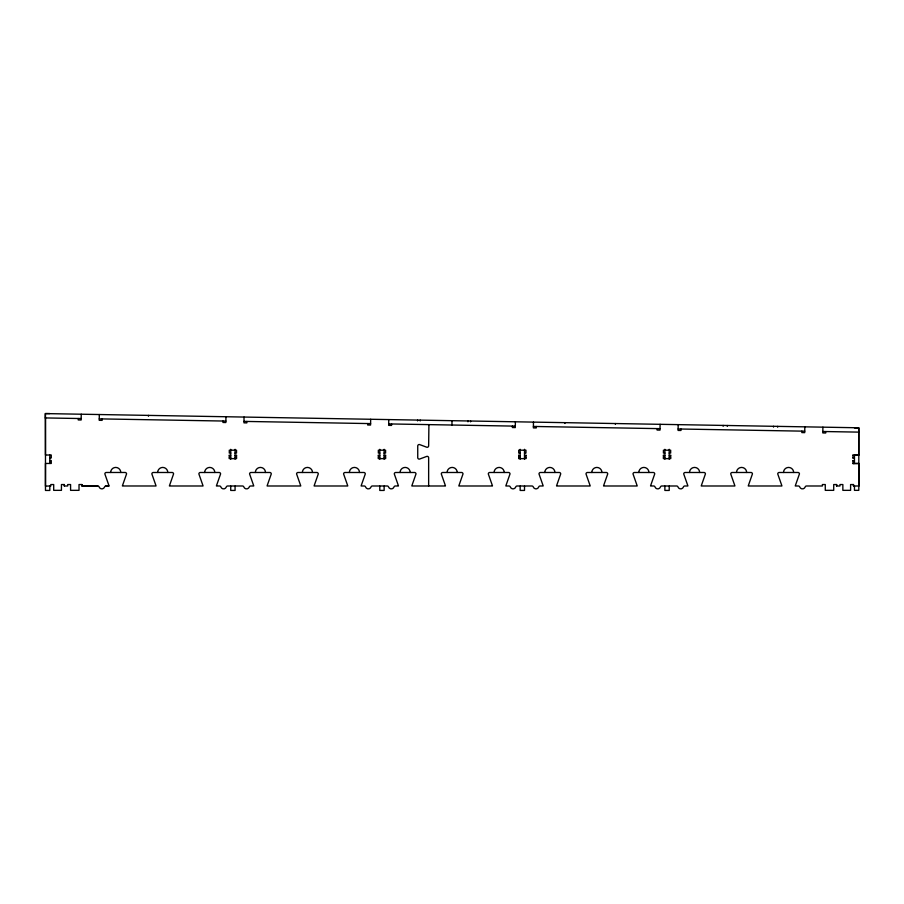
<?xml version="1.0" encoding="UTF-8"?>
<svg xmlns="http://www.w3.org/2000/svg" width="904" height="904" viewBox="0 0 904 904"><rect width="100%" height="100%" fill="white"/><g stroke="black" fill="none" stroke-linecap="round" stroke-linejoin="round"><path stroke-width="1.36" d="M858.8 466.249L858.8 485.99L853.489 485.99L853.489 484.544L850.596 484.544L850.596 490.341L842.856 490.341L842.856 484.544L839.963 484.544L839.963 485.99L836.607 485.99L836.607 484.544L833.714 484.544L833.714 490.341L825.273 490.341L825.273 484.544L822.38 484.544L822.38 485.99L806.549 485.99A1.446 1.446 0 0 0 805.181 486.962A2.893 2.893 0 0 1 799.724 486.962A1.446 1.446 0 0 0 798.356 485.99L795.305 485.99A1.446 1.446 0 0 1 795.362 485.584L799.441 473.933A1.446 1.446 0 0 0 797.995 472.487L779.18 472.487A1.446 1.446 0 0 0 777.734 473.933L781.813 485.584A1.446 1.446 0 0 1 781.87 485.99L748.297 485.99A1.446 1.446 0 0 1 748.354 485.584L752.433 473.933A1.446 1.446 0 0 0 750.987 472.487L732.172 472.487A1.446 1.446 0 0 0 730.726 473.933L734.805 485.584A1.446 1.446 0 0 1 734.862 485.99L701.289 485.99A1.446 1.446 0 0 1 701.346 485.584L705.425 473.933A1.446 1.446 0 0 0 703.979 472.487L685.164 472.487A1.446 1.446 0 0 0 683.718 473.933L687.797 485.584A1.446 1.446 0 0 1 687.854 485.99L684.803 485.99A1.446 1.446 0 0 0 683.435 486.962A2.893 2.893 0 0 1 677.977 486.962A1.446 1.446 0 0 0 676.621 485.99L661.83 485.99A1.446 1.446 0 0 0 660.462 486.962A2.893 2.893 0 0 1 655.004 486.962A1.446 1.446 0 0 0 653.649 485.99L650.586 485.99A1.446 1.446 0 0 1 650.654 485.584L654.722 473.933A1.446 1.446 0 0 0 653.276 472.487L634.472 472.487A1.446 1.446 0 0 0 633.015 473.933L637.094 485.584A1.446 1.446 0 0 1 637.162 485.99L603.578 485.99A1.446 1.446 0 0 1 603.646 485.584L607.714 473.933A1.446 1.446 0 0 0 606.268 472.487L587.464 472.487A1.446 1.446 0 0 0 586.007 473.933L590.086 485.584A1.446 1.446 0 0 1 590.154 485.99L556.57 485.99A1.446 1.446 0 0 1 556.638 485.584L560.706 473.933A1.446 1.446 0 0 0 559.26 472.487L540.445 472.487A1.446 1.446 0 0 0 538.999 473.933L543.078 485.584A1.446 1.446 0 0 1 543.134 485.99L540.083 485.99A1.446 1.446 0 0 0 538.727 486.962A2.893 2.893 0 0 1 533.27 486.962A1.446 1.446 0 0 0 531.902 485.99L517.111 485.99A1.446 1.446 0 0 0 515.755 486.962A2.893 2.893 0 0 1 510.297 486.962A1.446 1.446 0 0 0 508.929 485.99L505.878 485.99A1.446 1.446 0 0 1 505.935 485.584L510.014 473.933A1.446 1.446 0 0 0 508.568 472.487L489.753 472.487A1.446 1.446 0 0 0 488.307 473.933L492.386 485.584A1.446 1.446 0 0 1 492.443 485.99L458.87 485.99A1.446 1.446 0 0 1 458.927 485.584L463.006 473.933A1.446 1.446 0 0 0 461.56 472.487L442.745 472.487A1.446 1.446 0 0 0 441.299 473.933L445.378 485.584A1.446 1.446 0 0 1 445.435 485.99L411.862 485.99A1.446 1.446 0 0 1 411.919 485.584L415.998 473.933A1.446 1.446 0 0 0 414.552 472.487L395.737 472.487A1.446 1.446 0 0 0 394.291 473.933L398.359 485.584A1.446 1.446 0 0 1 398.427 485.99L395.376 485.99A1.446 1.446 0 0 0 394.008 486.962A2.893 2.893 0 0 1 388.55 486.962A1.446 1.446 0 0 0 387.183 485.99L372.403 485.99A1.446 1.446 0 0 0 371.036 486.962A2.893 2.893 0 0 1 365.578 486.962A1.446 1.446 0 0 0 364.21 485.99L361.159 485.99A1.446 1.446 0 0 1 361.216 485.584L365.295 473.933A1.446 1.446 0 0 0 363.849 472.487L345.034 472.487A1.446 1.446 0 0 0 343.588 473.933L347.667 485.584A1.446 1.446 0 0 1 347.724 485.99L314.151 485.99A1.446 1.446 0 0 1 314.208 485.584L318.287 473.933A1.446 1.446 0 0 0 316.841 472.487L298.026 472.487A1.446 1.446 0 0 0 296.58 473.933L300.659 485.584A1.446 1.446 0 0 1 300.716 485.99L267.143 485.99A1.446 1.446 0 0 1 267.2 485.584L271.279 473.933A1.446 1.446 0 0 0 269.833 472.487L251.018 472.487A1.446 1.446 0 0 0 249.572 473.933L253.651 485.584A1.446 1.446 0 0 1 253.708 485.99L250.657 485.99A1.446 1.446 0 0 0 249.289 486.962A2.893 2.893 0 0 1 243.831 486.962A1.446 1.446 0 0 0 242.475 485.99L227.684 485.99A1.446 1.446 0 0 0 226.316 486.962A2.893 2.893 0 0 1 220.858 486.962A1.446 1.446 0 0 0 219.502 485.99L216.44 485.99A1.446 1.446 0 0 1 216.508 485.584L220.587 473.933A1.446 1.446 0 0 0 219.13 472.487L200.326 472.487A1.446 1.446 0 0 0 198.88 473.933L202.948 485.584A1.446 1.446 0 0 1 203.016 485.99L169.432 485.99A1.446 1.446 0 0 1 169.5 485.584L173.568 473.933A1.446 1.446 0 0 0 172.122 472.487L153.318 472.487A1.446 1.446 0 0 0 151.861 473.933L155.94 485.584A1.446 1.446 0 0 1 156.008 485.99L122.424 485.979A1.446 1.446 0 0 1 122.492 485.572L126.56 473.922A1.446 1.446 0 0 0 125.114 472.476L106.31 472.476A1.446 1.446 0 0 0 104.853 473.922L108.932 485.572A1.446 1.446 0 0 1 109 485.979L105.937 485.99A1.446 1.446 0 0 0 104.581 486.962A2.893 2.893 0 0 1 99.124 486.962A1.446 1.446 0 0 0 97.756 485.99L81.925 485.99L81.925 484.544L79.021 484.544L79.021 490.341L70.58 490.341L70.58 484.544L67.687 484.544L67.687 485.99L64.331 485.99L64.331 484.544L61.438 484.544L61.438 490.341L53.698 490.341L53.698 484.544L50.805 484.544L50.805 485.99L45.471 486.103L45.482 463.458L51.268 463.458L51.257 460.565L49.799 460.565M81.925 484.544L81.925 485.99L97.756 485.979M836.607 485.99L836.607 484.544M853.489 485.99L853.489 484.544M78.275 418.507L78.252 419.953L81.145 419.998L81.247 414.213M99.327 414.529L99.225 420.315L102.118 420.371L102.152 418.925M148.425 416.202L148.437 415.388M222.994 421.027L222.96 422.473L225.853 422.53L225.955 416.744M244.046 417.06L243.944 422.846L246.837 422.891L246.86 421.445M367.702 423.558L367.679 425.004L370.572 425.049L370.674 419.264M388.754 419.58L388.663 425.366L391.556 425.422L391.579 423.976M417.591 420.902L417.603 420.089M420.224 420.948L420.236 420.134M428.914 424.62L428.643 445.841A1.446 1.446 0 0 1 426.778 447.231L419.603 444.576A1.446 1.446 0 0 0 417.738 445.966L417.738 457.661A1.446 1.446 0 0 0 419.603 459.051L426.778 456.396A1.446 1.446 0 0 1 428.643 457.786L428.643 485.99M451.943 425.027L452.023 420.688M467.967 421.784L467.989 420.959M470.6 421.829L470.611 421.015M512.421 426.078L512.398 427.536L515.291 427.581L515.382 421.795M533.473 422.111L533.371 427.897L536.264 427.942L536.298 426.496M564.932 423.467L564.943 422.654M615.375 424.349L615.33 423.535M657.129 428.609L657.106 430.055L659.999 430.112L660.101 424.315M678.192 424.631L678.09 430.428L680.983 430.473L681.006 429.027M723.144 426.236L723.155 425.422M727.279 426.304L727.291 425.49M773.519 427.106L773.53 426.292M777.655 427.185L777.666 426.372M801.848 431.14L801.825 432.587L804.718 432.632L804.82 426.846M822.9 427.163L822.809 432.948L825.702 433.005L825.725 431.558M852.969 455.209L858.755 455.209L858.766 427.784L45.279 413.591L45.2 417.93L81.168 418.552M108.808 485.99L105.937 485.979M49.81 413.557L45.471 413.557L45.471 490.443L49.81 490.443L49.81 486.103M854.461 427.92L858.8 427.92L858.8 490.341L854.461 490.341L854.461 485.99M230.735 453.085L229.288 453.085L229.288 450.192L236.52 450.192L236.52 453.085L235.074 453.085M379.793 453.085L378.347 453.085L378.347 450.192L385.579 450.192L385.579 453.085L384.132 453.085M520.162 453.085L518.715 453.085L518.715 450.192L525.958 450.192L525.958 453.085L524.512 453.085M664.881 453.085L663.434 453.085L663.434 450.192L670.666 450.192L670.666 453.085L669.22 453.085M858.8 454.904L854.461 454.904L854.461 463.345L858.8 463.345M229.288 455.74L230.735 455.74M235.074 455.74L236.52 455.74M378.347 455.74L379.793 455.74M384.132 455.74L385.579 455.74M518.715 455.74L520.162 455.74M524.512 455.74L525.958 455.74M663.434 455.74L664.881 455.74M669.22 455.74L670.666 455.74M49.799 457.91L51.268 457.91L51.268 455.017L45.471 455.017L45.426 417.93M229.288 457.91L230.735 457.91M235.074 457.91L236.52 457.91M378.347 457.91L379.793 457.91M384.132 457.91L385.579 457.91M518.715 457.91L520.162 457.91M524.512 457.91L525.958 457.91M663.434 457.91L664.881 457.91M669.22 457.91L670.666 457.91M852.98 457.91L854.427 457.91M854.416 458.102L852.969 458.102L852.98 455.017M852.969 460.757L854.416 460.757M852.98 463.458L854.427 463.458M858.766 463.65L852.969 463.65L852.98 460.565M99.259 418.868L225.887 421.083M243.967 421.4L370.595 423.603M388.686 423.919L515.314 426.134M533.394 426.451L660.022 428.654M678.113 428.971L804.741 431.185M822.821 431.502L858.721 432.123M858.777 463.458L858.8 485.99M670.666 455.017L670.666 458.633L663.434 458.633L663.434 455.017M669.22 449.299L669.22 459.232M669.22 486.103L669.22 490.443L664.881 490.443L664.881 486.103M664.881 449.299L664.881 459.232M525.958 455.017L525.958 458.633L518.715 458.633L518.715 455.017M524.512 449.299L524.512 459.232M524.512 486.103L524.512 490.443L520.162 490.443L520.162 486.103M520.162 449.299L520.162 459.232M385.579 455.017L385.579 458.633L378.347 458.633L378.347 455.017M384.132 449.299L384.132 459.232M384.132 486.103L384.132 490.443L379.793 490.443L379.793 486.103M379.793 449.299L379.793 459.232M236.52 455.017L236.52 458.633L229.288 458.633L229.288 455.017M235.074 449.299L235.074 459.232M235.074 486.103L235.074 490.443L230.735 490.443L230.735 486.103M230.735 449.299L230.735 459.232M64.331 484.544L64.331 485.99M49.81 455.017L49.81 463.458M783.519 472.487A5.062 5.062 0 0 1 788.593 467.424A5.062 5.062 0 0 1 793.655 472.487M736.511 472.487A5.062 5.062 0 0 1 741.585 467.424A5.062 5.062 0 0 1 746.647 472.487M689.503 472.487A5.062 5.062 0 0 1 694.577 467.424A5.062 5.062 0 0 1 699.639 472.487M638.812 472.487A5.062 5.062 0 0 1 643.874 467.424A5.062 5.062 0 0 1 648.936 472.487M591.804 472.487A5.062 5.062 0 0 1 596.866 467.424A5.062 5.062 0 0 1 601.928 472.487M544.796 472.487A5.062 5.062 0 0 1 549.858 467.424A5.062 5.062 0 0 1 554.92 472.487M494.092 472.487A5.062 5.062 0 0 1 499.155 467.424A5.062 5.062 0 0 1 504.229 472.487M447.084 472.487A5.062 5.062 0 0 1 452.147 467.424A5.062 5.062 0 0 1 457.221 472.487M400.076 472.487A5.062 5.062 0 0 1 405.139 467.424A5.062 5.062 0 0 1 410.213 472.487M349.373 472.487A5.062 5.062 0 0 1 354.447 467.424A5.062 5.062 0 0 1 359.509 472.487M302.365 472.487A5.062 5.062 0 0 1 307.439 467.424A5.062 5.062 0 0 1 312.501 472.487M255.357 472.487A5.062 5.062 0 0 1 260.431 467.424A5.062 5.062 0 0 1 265.493 472.487M204.666 472.487A5.062 5.062 0 0 1 209.728 467.424A5.062 5.062 0 0 1 214.79 472.487M157.658 472.487A5.062 5.062 0 0 1 162.72 467.424A5.062 5.062 0 0 1 167.782 472.487M110.65 472.476A5.062 5.062 0 0 1 115.712 467.424A5.062 5.062 0 0 1 120.774 472.476"/></g></svg>
